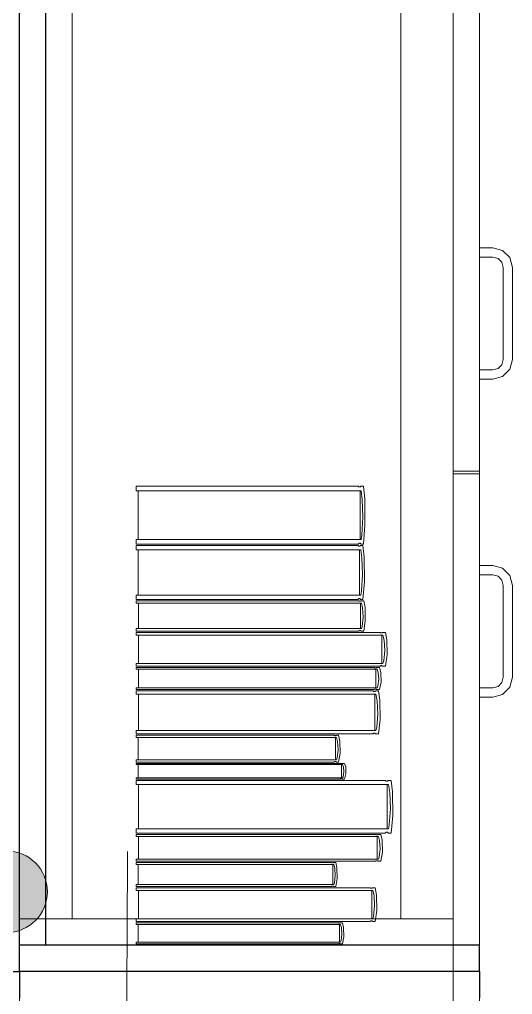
# Model space of a CAD drawing. Header units: inches. Extents: x -19 to 5698, y -728 to 92.
# Drawn here: x 111.231 to 111.606, y 34.983 to 35.725 of the extents above; entities that cross this region are included whole.
import ezdxf

# ---------------------------------------------------------------- set-up
doc = ezdxf.new("R2010")
doc.units = ezdxf.units.IN
doc.header["$MEASUREMENT"] = 0
doc.set_wipeout_variables(frame=1)
for name, pattern in [('HIDDEN', [0.375, 0.25, -0.125]), ('RAYITAS', [0.375, 0.25, -0.125]), ('Wipeout_Contour', [1, 0, -1])]:
    doc.linetypes.add(name, pattern=pattern)
for name, color, linetype, lineweight in [('00 conduct tomacorr', 120, 'HIDDEN', 30), ('T-TECHO-E', 150, 'Continuous', 20), ('TOMACORRIENTE', 22, 'RAYITAS', 9)]:
    doc.layers.add(name, color=color, linetype=linetype, lineweight=lineweight)
doc.layers.add('Interior - Mobiliario', color=7, linetype='Continuous')

# ---------------------------------------------------------------- blocks, each defined once
blk = doc.blocks.new('a')
at = {"layer": 'TOMACORRIENTE', "ltscale": 0.05}
h = blk.add_hatch(color=4, dxfattribs=at)
edge = h.paths.add_edge_path()
edge.add_arc((0, 0.0752), 0.02106, 0, 360)
at = {"layer": 'TOMACORRIENTE', "color": 4}
for p, q in [((-0.14553, 0.09625), (-0.0515, 0.09625)), ((-0.09851, 0.09625), (-0.09851, -0.09657)), ((0, 0.09625), (0, -0.09625)), ((0.06232, -0.09625), (0.06232, 0.09625))]:
    blk.add_line(p, q, dxfattribs=at)
blk.add_circle((0, 0.0752), 0.02106, dxfattribs=at)
blk = doc.blocks.new('CABLE 3FACE')
at = {"layer": 'T-TECHO-E', "rotation": 59.94170052614085}
blk.add_blockref('a', (0, 0), dxfattribs=at)

msp = doc.modelspace()

# ---------------------------------------------------------------- linework, layer by layer
at = {"layer": 'Interior - Mobiliario', "color": 175, "linetype": 'Continuous', "lineweight": 13}
for p, q in [((111.25096, 35.02), (111.25096, 36.48)), ((111.56096, 36.48), (111.56096, 35.02)), ((111.27096, 36.46), (111.27096, 35.04)), ((111.52096, 35.04), (111.52096, 36.46)), ((111.56096, 36.46), (111.56096, 35.04)), ((111.56096, 35.74), (111.56096, 35.381)), ((111.58096, 35.74), (111.58096, 35.381)), ((111.59096, 35.551), (111.58096, 35.551)), ((111.58096, 35.551), (111.58096, 35.544)), ((111.59846, 35.54899), (111.59096, 35.551)), ((111.58096, 35.544), (111.59096, 35.544)), ((111.59096, 35.544), (111.59496, 35.54293)), ((111.59496, 35.54293), (111.59789, 35.54)), ((111.60395, 35.5435), (111.59846, 35.54899)), ((111.60596, 35.536), (111.60395, 35.5435)), ((111.59789, 35.54), (111.59896, 35.536)), ((111.59896, 35.536), (111.59896, 35.466)), ((111.60596, 35.466), (111.60596, 35.536)), ((111.59789, 35.462), (111.59496, 35.45907)), ((111.59896, 35.466), (111.59789, 35.462)), ((111.60395, 35.4585), (111.60596, 35.466)), ((111.59096, 35.458), (111.58096, 35.458)), ((111.58096, 35.458), (111.58096, 35.451)), ((111.59496, 35.45907), (111.59096, 35.458)), ((111.59846, 35.45301), (111.60395, 35.4585)), ((111.58096, 35.451), (111.59096, 35.451)), ((111.59096, 35.451), (111.59846, 35.45301)), ((111.58096, 35.381), (111.56096, 35.381)), ((111.58096, 35.379), (111.56096, 35.379)), ((111.31961, 35.36609), (111.31961, 35.36962)), ((111.31961, 35.36962), (111.48878, 35.36962)), ((111.49085, 35.36609), (111.31961, 35.36609)), ((111.32134, 35.32897), (111.32134, 35.36609)), ((111.48878, 35.36962), (111.48893, 35.36939)), ((111.48893, 35.36939), (111.48915, 35.36913)), ((111.48915, 35.36913), (111.48939, 35.36897)), ((111.48939, 35.36897), (111.48964, 35.36889)), ((111.48964, 35.36889), (111.4899, 35.3689)), ((111.4899, 35.3689), (111.49015, 35.369)), ((111.48998, 35.36609), (111.48998, 35.32897)), ((111.49015, 35.369), (111.49038, 35.36918)), ((111.49038, 35.36918), (111.4906, 35.36945)), ((111.4906, 35.36945), (111.4907, 35.36962)), ((111.4907, 35.36962), (111.49258, 35.36962)), ((111.49164, 35.35947), (111.49085, 35.36609)), ((111.49258, 35.36962), (111.49353, 35.35993)), ((111.49208, 35.34587), (111.49164, 35.35947)), ((111.49353, 35.35993), (111.49374, 35.34017)), ((111.49136, 35.33233), (111.49208, 35.34587)), ((111.49374, 35.34017), (111.49258, 35.32544)), ((111.31961, 35.32544), (111.31961, 35.32897)), ((111.31961, 35.32897), (111.49085, 35.32897)), ((111.49085, 35.32897), (111.49136, 35.33233)), ((111.48878, 35.32544), (111.31961, 35.32544)), ((111.31961, 35.32115), (111.31961, 35.32444)), ((111.31961, 35.32444), (111.48844, 35.32444)), ((111.49051, 35.32115), (111.31961, 35.32115)), ((111.32134, 35.28657), (111.32134, 35.32115)), ((111.48844, 35.32444), (111.48859, 35.32422)), ((111.48859, 35.32422), (111.48881, 35.32398)), ((111.48888, 35.32561), (111.48878, 35.32544)), ((111.48881, 35.32398), (111.48905, 35.32383)), ((111.4891, 35.32588), (111.48888, 35.32561)), ((111.48905, 35.32383), (111.4893, 35.32375)), ((111.48934, 35.32607), (111.4891, 35.32588)), ((111.4893, 35.32375), (111.48955, 35.32376)), ((111.48959, 35.32617), (111.48934, 35.32607)), ((111.48955, 35.32376), (111.4898, 35.32386)), ((111.48984, 35.32618), (111.48959, 35.32617)), ((111.48964, 35.32115), (111.48964, 35.28657)), ((111.4898, 35.32386), (111.49004, 35.32403)), ((111.49009, 35.3261), (111.48984, 35.32618)), ((111.49004, 35.32403), (111.49026, 35.32428)), ((111.49033, 35.32593), (111.49009, 35.3261)), ((111.49026, 35.32428), (111.49036, 35.32444)), ((111.49056, 35.32568), (111.49033, 35.32593)), ((111.49036, 35.32444), (111.49223, 35.32444)), ((111.4913, 35.31498), (111.49051, 35.32115)), ((111.4907, 35.32544), (111.49056, 35.32568)), ((111.49258, 35.32544), (111.4907, 35.32544)), ((111.49223, 35.32444), (111.49318, 35.31541)), ((111.49174, 35.30231), (111.4913, 35.31498)), ((111.49318, 35.31541), (111.49339, 35.29701)), ((111.58096, 35.309), (111.59096, 35.309)), ((111.58096, 35.302), (111.58096, 35.309)), ((111.59096, 35.309), (111.59846, 35.30699)), ((111.59846, 35.30699), (111.60395, 35.3015)), ((111.49102, 35.2897), (111.49174, 35.30231)), ((111.59096, 35.302), (111.58096, 35.302)), ((111.59496, 35.30093), (111.59096, 35.302)), ((111.59789, 35.298), (111.59496, 35.30093)), ((111.59896, 35.294), (111.59789, 35.298)), ((111.60395, 35.3015), (111.60596, 35.294)), ((111.49339, 35.29701), (111.49223, 35.28328)), ((111.59896, 35.224), (111.59896, 35.294)), ((111.60596, 35.294), (111.60596, 35.224)), ((111.31961, 35.28328), (111.31961, 35.28657)), ((111.31961, 35.28657), (111.49051, 35.28657)), ((111.48844, 35.28328), (111.31961, 35.28328)), ((111.48854, 35.28344), (111.48844, 35.28328)), ((111.48876, 35.28369), (111.48854, 35.28344)), ((111.48899, 35.28387), (111.48876, 35.28369)), ((111.48924, 35.28396), (111.48899, 35.28387)), ((111.4895, 35.28397), (111.48924, 35.28396)), ((111.48975, 35.28389), (111.4895, 35.28397)), ((111.48999, 35.28374), (111.48975, 35.28389)), ((111.49021, 35.2835), (111.48999, 35.28374)), ((111.49036, 35.28328), (111.49021, 35.2835)), ((111.49223, 35.28328), (111.49036, 35.28328)), ((111.49051, 35.28657), (111.49102, 35.2897)), ((111.31961, 35.28043), (111.31961, 35.28228)), ((111.31961, 35.28228), (111.48902, 35.28228)), ((111.49109, 35.28043), (111.31961, 35.28043)), ((111.32135, 35.26104), (111.32135, 35.28043)), ((111.48902, 35.28228), (111.48916, 35.28216)), ((111.48916, 35.28216), (111.48938, 35.28203)), ((111.48938, 35.28203), (111.48963, 35.28194)), ((111.48963, 35.28194), (111.48988, 35.2819)), ((111.48988, 35.2819), (111.49013, 35.2819)), ((111.49013, 35.2819), (111.49038, 35.28195)), ((111.49022, 35.28043), (111.49022, 35.26104)), ((111.49038, 35.28195), (111.49062, 35.28205)), ((111.49062, 35.28205), (111.49084, 35.28219)), ((111.49084, 35.28219), (111.49094, 35.28228)), ((111.49094, 35.28228), (111.49282, 35.28228)), ((111.49188, 35.27698), (111.49109, 35.28043)), ((111.49232, 35.26987), (111.49188, 35.27698)), ((111.49282, 35.28228), (111.49377, 35.27722)), ((111.49377, 35.27722), (111.49398, 35.26689)), ((111.4916, 35.26279), (111.49232, 35.26987)), ((111.31961, 35.25919), (111.31961, 35.26104)), ((111.31961, 35.26104), (111.49109, 35.26104)), ((111.49109, 35.26104), (111.4916, 35.26279)), ((111.49398, 35.26689), (111.49282, 35.25919)), ((111.48902, 35.25919), (111.31961, 35.25919)), ((111.31961, 35.25613), (111.31961, 35.25819)), ((111.31961, 35.25819), (111.50515, 35.25819)), ((111.50742, 35.25613), (111.31961, 35.25613)), ((111.32151, 35.23451), (111.32151, 35.25613)), ((111.48912, 35.25928), (111.48902, 35.25919)), ((111.48933, 35.25942), (111.48912, 35.25928)), ((111.48957, 35.25952), (111.48933, 35.25942)), ((111.48982, 35.25957), (111.48957, 35.25952)), ((111.49008, 35.25958), (111.48982, 35.25957)), ((111.49033, 35.25953), (111.49008, 35.25958)), ((111.49057, 35.25944), (111.49033, 35.25953)), ((111.49079, 35.25931), (111.49057, 35.25944)), ((111.49094, 35.25919), (111.49079, 35.25931)), ((111.49282, 35.25919), (111.49094, 35.25919)), ((111.50515, 35.25819), (111.50531, 35.25805)), ((111.50531, 35.25805), (111.50555, 35.2579)), ((111.50555, 35.2579), (111.50581, 35.25781)), ((111.50581, 35.25781), (111.50609, 35.25776)), ((111.50609, 35.25776), (111.50637, 35.25776)), ((111.50637, 35.25776), (111.50664, 35.25782)), ((111.50647, 35.25613), (111.50647, 35.23451)), ((111.50664, 35.25782), (111.50691, 35.25793)), ((111.50691, 35.25793), (111.50715, 35.25809)), ((111.50715, 35.25809), (111.50725, 35.25819)), ((111.50725, 35.25819), (111.50931, 35.25819)), ((111.50829, 35.25227), (111.50742, 35.25613)), ((111.50931, 35.25819), (111.51035, 35.25254)), ((111.50877, 35.24435), (111.50829, 35.25227)), ((111.51035, 35.25254), (111.51059, 35.24103)), ((111.50798, 35.23646), (111.50877, 35.24435)), ((111.51059, 35.24103), (111.50931, 35.23245)), ((111.31961, 35.23245), (111.31961, 35.23451)), ((111.31961, 35.23451), (111.50742, 35.23451)), ((111.50515, 35.23245), (111.31961, 35.23245)), ((111.31961, 35.23011), (111.31961, 35.23145)), ((111.31961, 35.23145), (111.50071, 35.23145)), ((111.50071, 35.23145), (111.50086, 35.23136)), ((111.50086, 35.23136), (111.5011, 35.23126)), ((111.5011, 35.23126), (111.50136, 35.2312)), ((111.50136, 35.2312), (111.50163, 35.23117)), ((111.50163, 35.23117), (111.5019, 35.23117)), ((111.5019, 35.23117), (111.50217, 35.23121)), ((111.50217, 35.23121), (111.50242, 35.23128)), ((111.50242, 35.23128), (111.50265, 35.23138)), ((111.50265, 35.23138), (111.50276, 35.23145)), ((111.50276, 35.23145), (111.50477, 35.23145)), ((111.50477, 35.23145), (111.50578, 35.22777)), ((111.50526, 35.23255), (111.50515, 35.23245)), ((111.50549, 35.2327), (111.50526, 35.23255)), ((111.50576, 35.23281), (111.50549, 35.2327)), ((111.50603, 35.23287), (111.50576, 35.23281)), ((111.50631, 35.23288), (111.50603, 35.23287)), ((111.50659, 35.23283), (111.50631, 35.23288)), ((111.50685, 35.23273), (111.50659, 35.23283)), ((111.50709, 35.23259), (111.50685, 35.23273)), ((111.50725, 35.23245), (111.50709, 35.23259)), ((111.50931, 35.23245), (111.50725, 35.23245)), ((111.50742, 35.23451), (111.50798, 35.23646)), ((111.50292, 35.23011), (111.31961, 35.23011)), ((111.32147, 35.21602), (111.32147, 35.23011)), ((111.50199, 35.23011), (111.50199, 35.21602)), ((111.50377, 35.2276), (111.50292, 35.23011)), ((111.50424, 35.22244), (111.50377, 35.2276)), ((111.50578, 35.22777), (111.50601, 35.22027)), ((111.59789, 35.22), (111.59896, 35.224)), ((111.60596, 35.224), (111.60395, 35.2165)), ((111.31961, 35.21468), (111.31961, 35.21602)), ((111.31961, 35.21602), (111.50292, 35.21602)), ((111.50292, 35.21602), (111.50347, 35.21729)), ((111.50347, 35.21729), (111.50424, 35.22244)), ((111.50601, 35.22027), (111.50477, 35.21468)), ((111.58096, 35.216), (111.59096, 35.216)), ((111.58096, 35.209), (111.58096, 35.216)), ((111.59096, 35.216), (111.59496, 35.21707)), ((111.59496, 35.21707), (111.59789, 35.22)), ((111.60395, 35.2165), (111.59846, 35.21101)), ((111.50071, 35.21468), (111.31961, 35.21468)), ((111.31961, 35.21106), (111.31961, 35.21368)), ((111.31961, 35.21368), (111.49991, 35.21368)), ((111.50211, 35.21106), (111.31961, 35.21106)), ((111.32146, 35.18351), (111.32146, 35.21106)), ((111.49991, 35.21368), (111.50006, 35.21351)), ((111.50006, 35.21351), (111.5003, 35.21332)), ((111.5003, 35.21332), (111.50056, 35.21319)), ((111.50056, 35.21319), (111.50082, 35.21313)), ((111.50081, 35.21475), (111.50071, 35.21468)), ((111.50104, 35.21485), (111.50081, 35.21475)), ((111.50082, 35.21313), (111.5011, 35.21314)), ((111.5013, 35.21492), (111.50104, 35.21485)), ((111.5011, 35.21314), (111.50136, 35.21322)), ((111.50119, 35.21106), (111.50119, 35.18351)), ((111.50157, 35.21496), (111.5013, 35.21492)), ((111.50136, 35.21322), (111.50162, 35.21336)), ((111.50184, 35.21496), (111.50157, 35.21496)), ((111.50162, 35.21336), (111.50185, 35.21355)), ((111.50211, 35.21493), (111.50184, 35.21496)), ((111.50185, 35.21355), (111.50195, 35.21368)), ((111.50195, 35.21368), (111.50395, 35.21368)), ((111.50237, 35.21487), (111.50211, 35.21493)), ((111.50296, 35.20615), (111.50211, 35.21106)), ((111.5026, 35.21477), (111.50237, 35.21487)), ((111.50276, 35.21468), (111.5026, 35.21477)), ((111.50477, 35.21468), (111.50276, 35.21468)), ((111.50395, 35.21368), (111.50496, 35.20649)), ((111.59096, 35.209), (111.58096, 35.209)), ((111.59846, 35.21101), (111.59096, 35.209)), ((111.50343, 35.19605), (111.50296, 35.20615)), ((111.50496, 35.20649), (111.50519, 35.19182)), ((111.50266, 35.186), (111.50343, 35.19605)), ((111.50519, 35.19182), (111.50395, 35.18088)), ((111.31961, 35.18088), (111.31961, 35.18351)), ((111.31961, 35.18351), (111.50211, 35.18351)), ((111.49991, 35.18088), (111.31961, 35.18088)), ((111.31961, 35.17825), (111.31961, 35.17988)), ((111.31961, 35.17988), (111.47035, 35.17988)), ((111.47035, 35.17988), (111.47047, 35.17977)), ((111.47047, 35.17977), (111.47067, 35.17966)), ((111.47067, 35.17966), (111.47089, 35.17958)), ((111.47089, 35.17958), (111.47111, 35.17954)), ((111.47111, 35.17954), (111.47134, 35.17955)), ((111.47134, 35.17955), (111.47156, 35.17959)), ((111.47156, 35.17959), (111.47177, 35.17968)), ((111.47177, 35.17968), (111.47197, 35.1798)), ((111.47197, 35.1798), (111.47205, 35.17988)), ((111.47205, 35.17988), (111.47373, 35.17988)), ((111.47373, 35.17988), (111.47457, 35.17541)), ((111.50001, 35.18101), (111.49991, 35.18088)), ((111.50024, 35.18121), (111.50001, 35.18101)), ((111.5005, 35.18135), (111.50024, 35.18121)), ((111.50076, 35.18142), (111.5005, 35.18135)), ((111.50104, 35.18143), (111.50076, 35.18142)), ((111.5013, 35.18137), (111.50104, 35.18143)), ((111.50156, 35.18125), (111.5013, 35.18137)), ((111.5018, 35.18106), (111.50156, 35.18125)), ((111.50195, 35.18088), (111.5018, 35.18106)), ((111.50395, 35.18088), (111.50195, 35.18088)), ((111.50211, 35.18351), (111.50266, 35.186)), ((111.47219, 35.17825), (111.31961, 35.17825)), ((111.32116, 35.16114), (111.32116, 35.17825)), ((111.47142, 35.17825), (111.47142, 35.16114)), ((111.47289, 35.1752), (111.47219, 35.17825)), ((111.47329, 35.16893), (111.47289, 35.1752)), ((111.47457, 35.17541), (111.47476, 35.1663)), ((111.47264, 35.16268), (111.47329, 35.16893)), ((111.47476, 35.1663), (111.47373, 35.1595)), ((111.31961, 35.1595), (111.31961, 35.16114)), ((111.31961, 35.16114), (111.47219, 35.16114)), ((111.47035, 35.1595), (111.31961, 35.1595)), ((111.31961, 35.15754), (111.31961, 35.1585)), ((111.31961, 35.1585), (111.47476, 35.1585)), ((111.47665, 35.15754), (111.31961, 35.15754)), ((111.3212, 35.14743), (111.3212, 35.15754)), ((111.47043, 35.15958), (111.47035, 35.1595)), ((111.47063, 35.15971), (111.47043, 35.15958)), ((111.47084, 35.15979), (111.47063, 35.15971)), ((111.47106, 35.15984), (111.47084, 35.15979)), ((111.47129, 35.15985), (111.47106, 35.15984)), ((111.47151, 35.15981), (111.47129, 35.15985)), ((111.47173, 35.15973), (111.47151, 35.15981)), ((111.47193, 35.15961), (111.47173, 35.15973)), ((111.47205, 35.1595), (111.47193, 35.15961)), ((111.47373, 35.1595), (111.47205, 35.1595)), ((111.47219, 35.16114), (111.47264, 35.16268)), ((111.47476, 35.1585), (111.47489, 35.15844)), ((111.47489, 35.15844), (111.47509, 35.15837)), ((111.47509, 35.15837), (111.47531, 35.15833)), ((111.47531, 35.15833), (111.47555, 35.1583)), ((111.47555, 35.1583), (111.47578, 35.15831)), ((111.47578, 35.15831), (111.47601, 35.15833)), ((111.47586, 35.15754), (111.47586, 35.14743)), ((111.47601, 35.15833), (111.47623, 35.15839)), ((111.47623, 35.15839), (111.47643, 35.15846)), ((111.47643, 35.15846), (111.47652, 35.1585)), ((111.47652, 35.1585), (111.47824, 35.1585)), ((111.47738, 35.15574), (111.47665, 35.15754)), ((111.47824, 35.1585), (111.47911, 35.15586)), ((111.47712, 35.14834), (111.47779, 35.15203)), ((111.47779, 35.15203), (111.47738, 35.15574)), ((111.47931, 35.15048), (111.47824, 35.14647)), ((111.47911, 35.15586), (111.47931, 35.15048)), ((111.31961, 35.14647), (111.31961, 35.14743)), ((111.31961, 35.14743), (111.47665, 35.14743)), ((111.47476, 35.14647), (111.31961, 35.14647)), ((111.31961, 35.14226), (111.31961, 35.14547)), ((111.31961, 35.14547), (111.50937, 35.14547)), ((111.51168, 35.14226), (111.31961, 35.14226)), ((111.32155, 35.10862), (111.32155, 35.14226)), ((111.47485, 35.14651), (111.47476, 35.14647)), ((111.47505, 35.14659), (111.47485, 35.14651)), ((111.47527, 35.14664), (111.47505, 35.14659)), ((111.47549, 35.14666), (111.47527, 35.14664)), ((111.47573, 35.14667), (111.47549, 35.14666)), ((111.47596, 35.14665), (111.47573, 35.14667)), ((111.47618, 35.1466), (111.47596, 35.14665)), ((111.47638, 35.14653), (111.47618, 35.1466)), ((111.47652, 35.14647), (111.47638, 35.14653)), ((111.47824, 35.14647), (111.47652, 35.14647)), ((111.47665, 35.14743), (111.47712, 35.14834)), ((111.50937, 35.14547), (111.50953, 35.14525)), ((111.50953, 35.14525), (111.50978, 35.14502)), ((111.50978, 35.14502), (111.51005, 35.14487)), ((111.51005, 35.14487), (111.51033, 35.1448)), ((111.51033, 35.1448), (111.51061, 35.14481)), ((111.51061, 35.14481), (111.51089, 35.1449)), ((111.51071, 35.14226), (111.51071, 35.10862)), ((111.51089, 35.1449), (111.51116, 35.14507)), ((111.51116, 35.14507), (111.51141, 35.14531)), ((111.51141, 35.14531), (111.51151, 35.14547)), ((111.51151, 35.14547), (111.51362, 35.14547)), ((111.51258, 35.13626), (111.51168, 35.14226)), ((111.51362, 35.14547), (111.51468, 35.13668)), ((111.51307, 35.12394), (111.51258, 35.13626)), ((111.51468, 35.13668), (111.51493, 35.11877)), ((111.51226, 35.11165), (111.51307, 35.12394)), ((111.51493, 35.11877), (111.51362, 35.10541)), ((111.31961, 35.10541), (111.31961, 35.10862)), ((111.31961, 35.10862), (111.51168, 35.10862)), ((111.50937, 35.10541), (111.31961, 35.10541)), ((111.50947, 35.10557), (111.50937, 35.10541)), ((111.50972, 35.10581), (111.50947, 35.10557)), ((111.50999, 35.10598), (111.50972, 35.10581)), ((111.51027, 35.10607), (111.50999, 35.10598)), ((111.51055, 35.10608), (111.51027, 35.10607)), ((111.51083, 35.10601), (111.51055, 35.10608)), ((111.5111, 35.10586), (111.51083, 35.10601)), ((111.51135, 35.10563), (111.5111, 35.10586)), ((111.51151, 35.10541), (111.51135, 35.10563)), ((111.51362, 35.10541), (111.51151, 35.10541)), ((111.51168, 35.10862), (111.51226, 35.11165)), ((111.31961, 35.10278), (111.31961, 35.10441)), ((111.31961, 35.10441), (111.50177, 35.10441)), ((111.50399, 35.10278), (111.31961, 35.10278)), ((111.32148, 35.0856), (111.32148, 35.10278)), ((111.50177, 35.10441), (111.50192, 35.1043)), ((111.50192, 35.1043), (111.50216, 35.10419)), ((111.50216, 35.10419), (111.50242, 35.10411)), ((111.50242, 35.10411), (111.50269, 35.10407)), ((111.50269, 35.10407), (111.50297, 35.10408)), ((111.50297, 35.10408), (111.50323, 35.10412)), ((111.50306, 35.10278), (111.50306, 35.0856)), ((111.50323, 35.10412), (111.50349, 35.10421)), ((111.50349, 35.10421), (111.50373, 35.10433)), ((111.50373, 35.10433), (111.50383, 35.10441)), ((111.50383, 35.10441), (111.50585, 35.10441)), ((111.50485, 35.09971), (111.50399, 35.10278)), ((111.50532, 35.09342), (111.50485, 35.09971)), ((111.50585, 35.10441), (111.50687, 35.09993)), ((111.50687, 35.09993), (111.5071, 35.09078)), ((111.50454, 35.08715), (111.50532, 35.09342)), ((111.5071, 35.09078), (111.50585, 35.08396)), ((111.31961, 35.08396), (111.31961, 35.0856)), ((111.31961, 35.0856), (111.50399, 35.0856)), ((111.50177, 35.08396), (111.31961, 35.08396)), ((111.31961, 35.08151), (111.31961, 35.08296)), ((111.31961, 35.08296), (111.46823, 35.08296)), ((111.46823, 35.08296), (111.46836, 35.08287)), ((111.46836, 35.08287), (111.46855, 35.08276)), ((111.46855, 35.08276), (111.46876, 35.08269)), ((111.46876, 35.08269), (111.46899, 35.08266)), ((111.46899, 35.08266), (111.46921, 35.08266)), ((111.46921, 35.08266), (111.46943, 35.08271)), ((111.46943, 35.08271), (111.46964, 35.08278)), ((111.46964, 35.08278), (111.46983, 35.08289)), ((111.46983, 35.08289), (111.46991, 35.08296)), ((111.46991, 35.08296), (111.47157, 35.08296)), ((111.47157, 35.08296), (111.4724, 35.07897)), ((111.50187, 35.08404), (111.50177, 35.08396)), ((111.5021, 35.08417), (111.50187, 35.08404)), ((111.50236, 35.08425), (111.5021, 35.08417)), ((111.50263, 35.0843), (111.50236, 35.08425)), ((111.5029, 35.08431), (111.50263, 35.0843)), ((111.50318, 35.08427), (111.5029, 35.08431)), ((111.50344, 35.08419), (111.50318, 35.08427)), ((111.50368, 35.08407), (111.50344, 35.08419)), ((111.50383, 35.08396), (111.50368, 35.08407)), ((111.50585, 35.08396), (111.50383, 35.08396)), ((111.50399, 35.0856), (111.50454, 35.08715)), ((111.47005, 35.08151), (111.31961, 35.08151)), ((111.32113, 35.06623), (111.32113, 35.08151)), ((111.46929, 35.08151), (111.46929, 35.06623)), ((111.47074, 35.07878), (111.47005, 35.08151)), ((111.47113, 35.07318), (111.47074, 35.07878)), ((111.4724, 35.07897), (111.47259, 35.07084)), ((111.47005, 35.06623), (111.4705, 35.06761)), ((111.4705, 35.06761), (111.47113, 35.07318)), ((111.47259, 35.07084), (111.47157, 35.06477)), ((111.31961, 35.06477), (111.31961, 35.06623)), ((111.31961, 35.06623), (111.47005, 35.06623)), ((111.46823, 35.06477), (111.31961, 35.06477)), ((111.31961, 35.06172), (111.31961, 35.06377)), ((111.31961, 35.06377), (111.49761, 35.06377)), ((111.49978, 35.06172), (111.31961, 35.06172)), ((111.32143, 35.04017), (111.32143, 35.06172)), ((111.46832, 35.06484), (111.46823, 35.06477)), ((111.46851, 35.06495), (111.46832, 35.06484)), ((111.46872, 35.06503), (111.46851, 35.06495)), ((111.46894, 35.06507), (111.46872, 35.06503)), ((111.46916, 35.06507), (111.46894, 35.06507)), ((111.46938, 35.06504), (111.46916, 35.06507)), ((111.46959, 35.06497), (111.46938, 35.06504)), ((111.46979, 35.06487), (111.46959, 35.06497)), ((111.46991, 35.06477), (111.46979, 35.06487)), ((111.47157, 35.06477), (111.46991, 35.06477)), ((111.49761, 35.06377), (111.49776, 35.06363)), ((111.49776, 35.06363), (111.49799, 35.06349)), ((111.49799, 35.06349), (111.49824, 35.06339)), ((111.49824, 35.06339), (111.49851, 35.06334)), ((111.49851, 35.06334), (111.49878, 35.06335)), ((111.49878, 35.06335), (111.49904, 35.06341)), ((111.49887, 35.06172), (111.49887, 35.04017)), ((111.49904, 35.06341), (111.49929, 35.06351)), ((111.49929, 35.06351), (111.49952, 35.06367)), ((111.49952, 35.06367), (111.49962, 35.06377)), ((111.49962, 35.06377), (111.5016, 35.06377)), ((111.50062, 35.05788), (111.49978, 35.06172)), ((111.5016, 35.06377), (111.5026, 35.05814)), ((111.50108, 35.04998), (111.50062, 35.05788)), ((111.5026, 35.05814), (111.50282, 35.04667)), ((111.50032, 35.04211), (111.50108, 35.04998)), ((111.50282, 35.04667), (111.5016, 35.03812)), ((111.52096, 35.04), (111.27096, 35.04)), ((111.31961, 35.03812), (111.31961, 35.04017)), ((111.31961, 35.04017), (111.49978, 35.04017)), ((111.49761, 35.03812), (111.31961, 35.03812)), ((111.49771, 35.03822), (111.49761, 35.03812)), ((111.49794, 35.03837), (111.49771, 35.03822)), ((111.49819, 35.03848), (111.49794, 35.03837)), ((111.49845, 35.03854), (111.49819, 35.03848)), ((111.49872, 35.03855), (111.49845, 35.03854)), ((111.49898, 35.0385), (111.49872, 35.03855)), ((111.49924, 35.0384), (111.49898, 35.0385)), ((111.49947, 35.03825), (111.49924, 35.0384)), ((111.49962, 35.03812), (111.49947, 35.03825)), ((111.5016, 35.03812), (111.49962, 35.03812)), ((111.49978, 35.04017), (111.50032, 35.04211)), ((111.56096, 35.04), (111.52096, 35.04)), ((111.31961, 35.03583), (111.31961, 35.03712)), ((111.31961, 35.03712), (111.47322, 35.03712)), ((111.4751, 35.03583), (111.31961, 35.03583)), ((111.47322, 35.03712), (111.47335, 35.03703)), ((111.47335, 35.03703), (111.47355, 35.03694)), ((111.47355, 35.03694), (111.47377, 35.03688)), ((111.47377, 35.03688), (111.474, 35.03685)), ((111.474, 35.03685), (111.47423, 35.03685)), ((111.47423, 35.03685), (111.47446, 35.03689)), ((111.47446, 35.03689), (111.47467, 35.03696)), ((111.47467, 35.03696), (111.47487, 35.03705)), ((111.47487, 35.03705), (111.47496, 35.03712)), ((111.47496, 35.03712), (111.47667, 35.03712)), ((111.47582, 35.03341), (111.4751, 35.03583)), ((111.47622, 35.02845), (111.47582, 35.03341)), ((111.47667, 35.03712), (111.47753, 35.03358)), ((111.47753, 35.03358), (111.47772, 35.02637)), ((111.56096, 35.02), (111.25096, 35.02))]:
    msp.add_line(p, q, dxfattribs=at)

# ---------------------------------------------------------------- wipeouts: each hides what was drawn before it
at = {"color": 254, "linetype": 'Wipeout_Contour', "lineweight": 0, "ltscale": 3294.834449}
msp.add_wipeout([(111.58096, 34.98), (111.58096, 35), (111.23096, 35), (111.23096, 34.98)], dxfattribs=at).dxf.layer = 'Interior - Mobiliario'

# ---------------------------------------------------------------- next in the draw order: linework, layer by layer
at = {"layer": 'Interior - Mobiliario', "color": 175, "linetype": 'Continuous', "lineweight": 30}
for p, q in [((111.58096, 35), (111.23096, 35)), ((111.23096, 35), (111.23096, 34.98)), ((111.58096, 35), (111.58096, 34.98))]:
    msp.add_line(p, q, dxfattribs=at)
at = {"layer": 'Interior - Mobiliario', "color": 175, "linetype": 'Continuous', "lineweight": 13}
for p, q in [((111.23096, 35), (111.23096, 34.98)), ((111.58096, 35), (111.23096, 35)), ((111.23096, 35), (111.23096, 34.96)), ((111.56096, 35), (111.23096, 35)), ((111.23096, 33.5), (111.23096, 35)), ((111.23096, 35), (111.58096, 35)), ((111.56096, 34.96), (111.56096, 35)), ((111.58096, 34.98), (111.58096, 35)), ((111.58096, 35), (111.58096, 33.5))]:
    msp.add_line(p, q, dxfattribs=at)

# ---------------------------------------------------------------- next in the draw order: wipeouts: each hides what was drawn before it
at = {"color": 254, "linetype": 'Wipeout_Contour', "lineweight": 0, "ltscale": 3294.306838}
msp.add_wipeout([(111.25096, 36.48), (111.23096, 36.48), (111.23096, 35.02), (111.25096, 35.02)], dxfattribs=at).dxf.layer = 'Interior - Mobiliario'

# ---------------------------------------------------------------- next in the draw order: linework, layer by layer
at = {"layer": 'Interior - Mobiliario', "color": 175, "linetype": 'Continuous', "lineweight": 30}
for p, q in [((111.23096, 35.02), (111.23096, 36.48)), ((111.25096, 35.02), (111.25096, 36.48)), ((111.25096, 35.02), (111.23096, 35.02))]:
    msp.add_line(p, q, dxfattribs=at)
at = {"layer": 'Interior - Mobiliario', "color": 175, "linetype": 'Continuous', "lineweight": 13}
for p, q in [((111.23096, 35.02), (111.23096, 36.48)), ((111.25096, 36.48), (111.25096, 35.02)), ((111.23096, 35.04), (111.23096, 36.46)), ((111.27096, 35.04), (111.23096, 35.04)), ((111.25096, 35.02), (111.23096, 35.02))]:
    msp.add_line(p, q, dxfattribs=at)

# ---------------------------------------------------------------- next in the draw order: wipeouts: each hides what was drawn before it
at = {"color": 254, "linetype": 'Wipeout_Contour', "lineweight": 0, "ltscale": 3294.837848}
msp.add_wipeout([(111.58096, 35.02), (111.23096, 35.02), (111.23096, 35), (111.58096, 35)], dxfattribs=at).dxf.layer = 'Interior - Mobiliario'

# ---------------------------------------------------------------- next in the draw order: linework, layer by layer
at = {"layer": 'Interior - Mobiliario', "color": 175, "linetype": 'Continuous', "lineweight": 13}
for p, q in [((111.23096, 36.5), (111.23096, 35)), ((111.58096, 35), (111.58096, 36.5)), ((111.23096, 35.02), (111.23096, 36.48)), ((111.25096, 35.02), (111.25096, 36.48)), ((111.25096, 35.02), (111.25096, 36.48)), ((111.25096, 35.02), (111.25096, 36.48)), ((111.56096, 36.48), (111.56096, 35.02)), ((111.56096, 36.48), (111.56096, 35.02)), ((111.58096, 36.48), (111.58096, 35.02)), ((111.58096, 36.48), (111.58096, 35.02)), ((111.56096, 35.02), (111.56096, 35.379)), ((111.58096, 35.02), (111.58096, 35.379)), ((111.23096, 35), (111.23096, 35.04)), ((111.56096, 35.04), (111.56096, 35)), ((111.32118, 35.02229), (111.32118, 35.03583)), ((111.47431, 35.03583), (111.47431, 35.02229)), ((111.4751, 35.02229), (111.47556, 35.02351)), ((111.47556, 35.02351), (111.47622, 35.02845)), ((111.47772, 35.02637), (111.47667, 35.021)), ((111.23096, 35.02), (111.58096, 35.02)), ((111.23096, 35), (111.23096, 35.02)), ((111.58096, 35.02), (111.23096, 35.02)), ((111.58096, 35.02), (111.25096, 35.02)), ((111.56096, 35.02), (111.25096, 35.02)), ((111.56096, 35.02), (111.25096, 35.02)), ((111.31961, 35.021), (111.31961, 35.02229)), ((111.31961, 35.02229), (111.4751, 35.02229)), ((111.47322, 35.021), (111.31961, 35.021)), ((111.47331, 35.02106), (111.47322, 35.021)), ((111.47351, 35.02116), (111.47331, 35.02106)), ((111.47372, 35.02123), (111.47351, 35.02116)), ((111.47395, 35.02127), (111.47372, 35.02123)), ((111.47418, 35.02127), (111.47395, 35.02127)), ((111.47441, 35.02124), (111.47418, 35.02127)), ((111.47463, 35.02118), (111.47441, 35.02124)), ((111.47483, 35.02109), (111.47463, 35.02118)), ((111.47496, 35.021), (111.47483, 35.02109)), ((111.47667, 35.021), (111.47496, 35.021)), ((111.58096, 35.02), (111.56096, 35.02)), ((111.58096, 35.02), (111.58096, 35)), ((111.58096, 35), (111.23096, 35)), ((111.56096, 35), (111.23096, 35)), ((111.23096, 35), (111.58096, 35))]:
    msp.add_line(p, q, dxfattribs=at)
at = {"layer": 'Interior - Mobiliario', "color": 175, "linetype": 'Continuous', "lineweight": 30}
for p, q in [((111.23096, 35), (111.23096, 35.02)), ((111.58096, 35.02), (111.23096, 35.02)), ((111.58096, 35), (111.58096, 35.02)), ((111.58096, 35), (111.23096, 35))]:
    msp.add_line(p, q, dxfattribs=at)

# ---------------------------------------------------------------- next in the draw order: wipeouts: each hides what was drawn before it
at = {"color": 254, "linetype": 'Wipeout_Contour', "lineweight": 0, "ltscale": 3293.435713}
msp.add_wipeout([(110.88096, 34.98), (111.23096, 34.98), (111.23096, 35), (110.88096, 35)], dxfattribs=at).dxf.layer = 'Interior - Mobiliario'

# ---------------------------------------------------------------- next in the draw order: linework, layer by layer
at = {"layer": 'Interior - Mobiliario', "color": 175, "linetype": 'Continuous', "lineweight": 30}
for p, q in [((110.88096, 35), (111.23096, 35)), ((111.23096, 35), (111.23096, 34.98))]:
    msp.add_line(p, q, dxfattribs=at)
at = {"layer": 'Interior - Mobiliario', "color": 175, "linetype": 'Continuous', "lineweight": 13}
for p, q in [((110.88096, 35), (111.23096, 35)), ((111.23096, 35), (110.88096, 35)), ((110.90096, 35), (111.23096, 35)), ((111.23096, 35), (111.23096, 34.98)), ((111.23096, 35), (111.23096, 34.96)), ((111.23096, 33.5), (111.23096, 35))]:
    msp.add_line(p, q, dxfattribs=at)

# ---------------------------------------------------------------- next in the draw order: block references
at = {"layer": '00 conduct tomacorr', "xscale": 1.47256122672843, "yscale": 1.47256122672843, "zscale": 1.47256122672843, "rotation": 299.7894777823319}
msp.add_blockref('CABLE 3FACE', (111.22064, 34.94998), dxfattribs=at)

doc.saveas('drawing.dxf')
